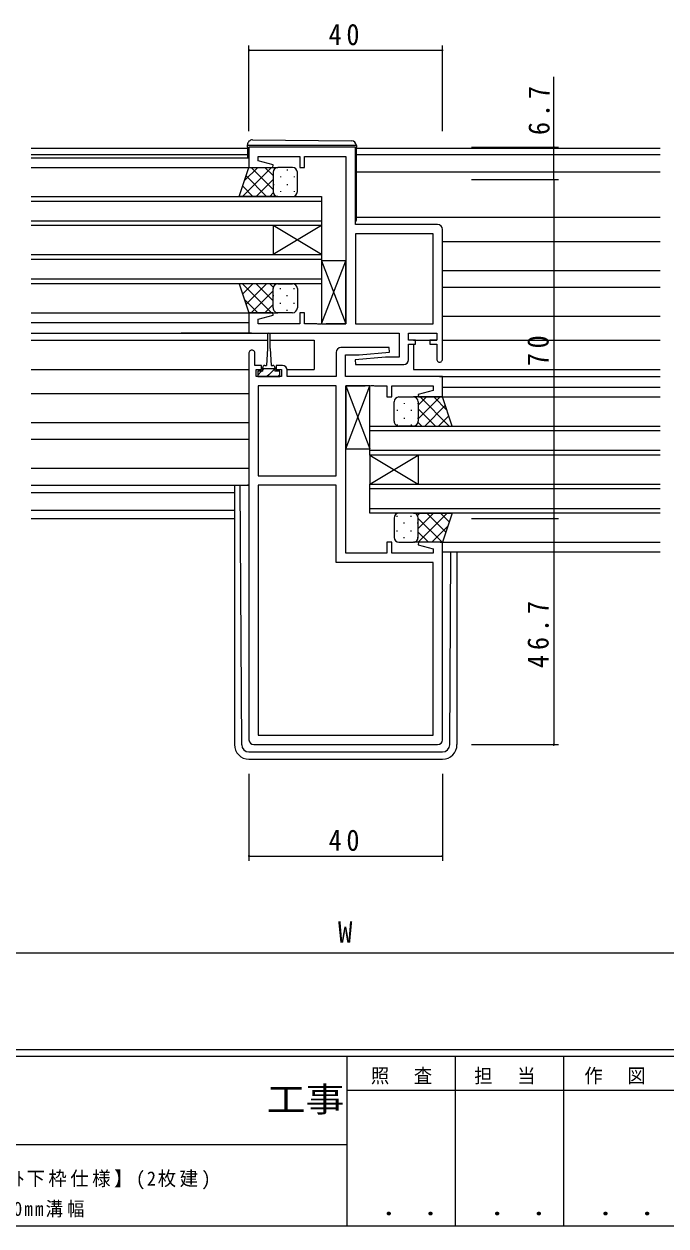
# Model space of a CAD drawing. Units: millimetres on the paper. Extents: x -420 to 373, y -297 to 267.
# Drawn here: x 30.8 to 163.5, y -297 to -48.8 of the extents above; entities that cross this region are included whole.
import ezdxf
from ezdxf.enums import TextEntityAlignment as Align

# ---------------------------------------------------------------- set-up
doc = ezdxf.new("R2010")
doc.units = ezdxf.units.MM
for name, color, linetype, lineweight in [('0-1_YKK_ZWAK', 7, 'Continuous', 9), ('0-3_YKK_11', 7, 'Continuous', 9), ('0-4_YKK_12', 2, 'Continuous', 9), ('0-5_YKK_13', 4, 'Continuous', 9), ('0-6_YKK_D', 6, 'Continuous', 9)]:
    doc.layers.add(name, color=color, linetype=linetype, lineweight=lineweight)
doc.layers.add('0-2_USER1', color=7, linetype='Continuous')
doc.styles.add('ＭＳ ゴシック', font='')
doc.styles.get('ＭＳ ゴシック').set_extended_font_data('MS Gothic')

msp = doc.modelspace()

# ---------------------------------------------------------------- linework, layer by layer
at = {"layer": '0-1_YKK_ZWAK'}
for p, q in [((352.3, -260.575), (-417.7, -260.575)), ((314.5, -261.975), (-417.7, -261.975)), ((97.5, -261.975), (97.5, -296.975)), ((119.9, -261.975), (119.9, -296.975)), ((142.3, -261.975), (142.3, -296.975)), ((165.684, -268.975), (97.5, -268.975)), ((-31.3, -280.175), (97.5, -280.175)), ((-417.7, -296.975), (314.5, -296.975))]:
    msp.add_line(p, q, dxfattribs=at)
at = {"layer": '0-3_YKK_11'}
for p, q in [((77.3, -74.178), (77.3, -78.378)), ((99.3, -74.178), (77.3, -74.178)), ((99.3, -90.178), (99.3, -74.178)), ((79.23, -76.108), (87.8, -76.108)), ((79.23, -77.025), (79.23, -76.108)), ((87.8, -76.108), (87.8, -78.378)), ((88.8, -76.108), (97.3, -76.108)), ((88.8, -78.378), (88.8, -76.108)), ((97.3, -76.108), (97.3, -110.648)), ((77.3, -78.378), (82.261, -78.378)), ((82.329, -77.855), (79.23, -77.025)), ((82.261, -78.378), (82.329, -77.855)), ((87.8, -78.378), (88.8, -78.378)), ((116.3, -90.178), (99.3, -90.178)), ((117.3, -117.978), (117.3, -91.178)), ((99.3, -92.108), (99.3, -110.648)), ((115.37, -92.108), (99.3, -92.108)), ((99.3, -92.108), (99.3, -110.648)), ((115.37, -110.648), (115.37, -92.108)), ((77.3, -108.378), (77.3, -112.578)), ((82.261, -108.378), (77.3, -108.378)), ((79.23, -109.731), (82.329, -108.9)), ((82.329, -108.9), (82.261, -108.378)), ((87.8, -108.378), (87.8, -110.648)), ((88.8, -108.378), (87.8, -108.378)), ((88.8, -110.648), (88.8, -108.378)), ((79.23, -110.648), (79.23, -109.731)), ((87.8, -110.648), (79.23, -110.648)), ((91.342, -110.648), (88.8, -110.648)), ((91.525, -110.768), (91.342, -110.648)), ((92.075, -110.768), (91.525, -110.768)), ((92.258, -110.648), (92.075, -110.768)), ((92.342, -110.648), (92.258, -110.648)), ((92.525, -110.768), (92.342, -110.648)), ((93.075, -110.768), (92.525, -110.768)), ((93.258, -110.648), (93.075, -110.768)), ((97.3, -110.648), (93.258, -110.648)), ((99.3, -110.648), (115.37, -110.648)), ((77.3, -112.578), (108.37, -112.578)), ((108.37, -112.578), (108.37, -117.578)), ((110.3, -112.578), (116.1, -112.578)), ((110.3, -114.078), (110.3, -112.578)), ((111.7, -114.078), (110.3, -114.078)), ((111.7, -114.878), (111.7, -114.078)), ((114.7, -114.078), (114.7, -114.878)), ((116.1, -114.078), (114.7, -114.078)), ((116.1, -112.578), (116.1, -114.078)), ((95.3, -116.578), (95.3, -121.578)), ((106.278, -115.578), (96.3, -115.578)), ((100.107, -117.078), (106.32, -116.534)), ((106.32, -116.534), (106.278, -115.578)), ((110.3, -114.878), (111.7, -114.878)), ((110.3, -118.078), (110.3, -114.878)), ((114.7, -114.878), (116.1, -114.878)), ((116.1, -114.878), (116.1, -117.978)), ((77.3, -116.678), (77.3, -196.578)), ((78.5, -119.278), (78.5, -116.678)), ((97.23, -117.078), (100.107, -117.078)), ((97.23, -121.578), (97.23, -117.078)), ((105.493, -117.578), (99.28, -118.121)), ((99.28, -118.121), (99.322, -119.078)), ((99.322, -119.078), (109.3, -119.078)), ((108.37, -117.578), (105.493, -117.578)), ((79.9, -119.278), (78.5, -119.278)), ((78.8, -120.078), (79.9, -120.078)), ((78.8, -121.578), (78.8, -120.078)), ((84, -121.578), (78.8, -121.578)), ((79.9, -120.078), (79.9, -119.278)), ((82.9, -119.278), (82.9, -120.078)), ((84.2, -119.278), (82.9, -119.278)), ((82.9, -120.078), (84, -120.078)), ((84, -120.078), (84, -121.578)), ((85.2, -121.578), (85.2, -120.278)), ((95.3, -121.578), (85.2, -121.578)), ((117.3, -121.578), (97.23, -121.578)), ((117.3, -125.778), (117.3, -121.578)), ((79.23, -123.508), (79.23, -142.048)), ((95.3, -123.508), (79.23, -123.508)), ((79.23, -123.508), (79.23, -142.048)), ((95.3, -142.048), (95.3, -123.508)), ((97.3, -123.508), (101.342, -123.508)), ((97.3, -158.048), (97.3, -123.508)), ((101.342, -123.508), (101.525, -123.388)), ((101.525, -123.388), (102.075, -123.388)), ((102.075, -123.388), (102.258, -123.508)), ((102.258, -123.508), (102.342, -123.508)), ((102.342, -123.508), (102.525, -123.388)), ((102.525, -123.388), (103.075, -123.388)), ((103.075, -123.388), (103.258, -123.508)), ((103.258, -123.508), (105.8, -123.508)), ((105.8, -123.508), (105.8, -125.778)), ((106.8, -123.508), (115.37, -123.508)), ((106.8, -125.778), (106.8, -123.508)), ((115.37, -123.508), (115.37, -124.425)), ((105.8, -125.778), (106.8, -125.778)), ((115.37, -124.425), (112.271, -125.255)), ((112.271, -125.255), (112.34, -125.778)), ((112.34, -125.778), (117.3, -125.778)), ((79.23, -142.048), (95.3, -142.048)), ((79.23, -143.978), (79.23, -195.648)), ((95.3, -143.978), (79.23, -143.978)), ((79.23, -143.978), (79.23, -195.648)), ((95.3, -159.978), (95.3, -143.978)), ((105.8, -155.778), (105.8, -158.048)), ((106.8, -155.778), (105.8, -155.778)), ((106.8, -158.048), (106.8, -155.778)), ((112.34, -155.778), (112.271, -156.3)), ((112.271, -156.3), (115.37, -157.131)), ((117.3, -155.778), (112.34, -155.778)), ((117.3, -196.578), (117.3, -155.778)), ((105.8, -158.048), (97.3, -158.048)), ((115.37, -158.048), (106.8, -158.048)), ((115.37, -157.131), (115.37, -158.048)), ((115.37, -159.978), (95.3, -159.978)), ((115.37, -195.648), (115.37, -159.978)), ((79.23, -195.648), (115.37, -195.648)), ((78.3, -197.578), (116.3, -197.578))]:
    msp.add_line(p, q, dxfattribs=at)
for centre, radius, start, end in [((116.3, -91.178), 1, 0, 89.99998), ((77.9, -116.678), 0.6, 359.99998, 180), ((96.3, -116.578), 1, 90, 179.99998), ((109.3, -118.078), 1, 270, 359.99998), ((116.7, -117.978), 0.6, 179.99998, 0), ((84.2, -120.278), 1, 0, 89.99998), ((78.3, -196.578), 1, 180, 269.99998), ((116.3, -196.578), 1, 270, 359.99998)]:
    msp.add_arc(centre, radius, start, end, dxfattribs=at)
at = {"layer": '0-4_YKK_12'}
for p, q in [((32.3, -74.378), (77, -74.378)), ((99.5, -74.378), (162.3, -74.378)), ((77, -75.778), (32.3, -75.778)), ((32.3, -76.377), (77.3, -76.378)), ((162.3, -75.778), (99.5, -75.778)), ((32.3, -78.378), (77.3, -78.378)), ((99.5, -79.278), (162.3, -79.278)), ((32.3, -84.378), (92.3, -84.378)), ((92.3, -84.378), (92.3, -90.378)), ((92.3, -85.378), (32.3, -85.378)), ((99.5, -88.678), (162.3, -88.678)), ((32.3, -89.378), (92.3, -89.378)), ((92.3, -90.378), (32.3, -90.378)), ((92.3, -96.378), (82.3, -90.378)), ((92.3, -90.378), (82.3, -96.378)), ((82.3, -90.378), (82.3, -96.378)), ((92.3, -90.378), (92.3, -96.378)), ((117.3, -93.678), (162.3, -93.678)), ((32.3, -96.378), (92.3, -96.378)), ((92.3, -96.378), (92.3, -102.378)), ((92.3, -97.378), (32.3, -97.378)), ((32.3, -101.378), (92.3, -101.378)), ((117.3, -99.631), (162.3, -99.631)), ((92.3, -102.378), (32.3, -102.378)), ((117.3, -103.124), (162.3, -103.124)), ((32.3, -108.377), (77.8, -108.378)), ((117.3, -109.078), (162.3, -109.078)), ((32.3, -110.377), (77.3, -110.377)), ((32.3, -112.578), (77.8, -112.578)), ((32.3, -112.578), (51.801, -112.578)), ((32.3, -114.078), (81.15, -114.078)), ((77.8, -112.578), (63.3, -112.578)), ((81.65, -114.078), (90.8, -114.078)), ((90.8, -114.078), (90.8, -120.078)), ((111.3, -114.078), (116.1, -114.078)), ((117.3, -114.078), (162.3, -114.078)), ((111.3, -114.878), (111.3, -120.078)), ((32.3, -120.078), (77.3, -120.078)), ((85.18, -120.078), (90.8, -120.078)), ((111.3, -120.078), (162.3, -120.078)), ((116.7, -121.578), (116.8, -121.578)), ((116.8, -121.578), (162.3, -121.578)), ((117.3, -123.778), (162.3, -123.778)), ((32.3, -125.078), (77.3, -125.078)), ((117.055, -125.778), (162.3, -125.778)), ((32.3, -131.031), (77.3, -131.031)), ((102.3, -137.778), (102.3, -131.778)), ((102.3, -131.778), (162.3, -131.778)), ((162.3, -132.778), (102.3, -132.778)), ((32.3, -134.524), (77.3, -134.524)), ((102.3, -136.778), (162.3, -136.778)), ((102.3, -143.778), (112.3, -137.778)), ((102.3, -137.778), (112.3, -143.778)), ((102.3, -137.778), (102.3, -143.778)), ((162.3, -137.778), (102.3, -137.778)), ((112.3, -137.778), (112.3, -143.778)), ((32.3, -140.478), (77.3, -140.478)), ((102.3, -149.778), (102.3, -143.778)), ((102.3, -143.778), (162.3, -143.778)), ((32.3, -145.478), (74.3, -145.478)), ((162.3, -144.778), (102.3, -144.778)), ((102.3, -148.778), (162.3, -148.778)), ((74.3, -149.248), (32.3, -149.248)), ((32.3, -150.878), (74.3, -150.878)), ((162.3, -149.778), (102.3, -149.778)), ((116.8, -155.778), (162.3, -155.778)), ((117.3, -157.778), (162.3, -157.778))]:
    msp.add_line(p, q, dxfattribs=at)
at = {"layer": '0-5_YKK_13'}
for p, q in [((77, -74.178), (77, -73.878)), ((77, -74.178), (77, -76.378)), ((78.009, -72.69), (98.509, -72.869)), ((99.5, -73.878), (99.004, -73.878)), ((99.5, -73.869), (99.5, -73.878)), ((99.5, -73.878), (99.5, -74.178)), ((99.5, -89.178), (99.5, -74.178)), ((75.3, -84.378), (77.3, -78.378)), ((81.932, -78.378), (75.932, -84.378)), ((79.103, -78.378), (76.398, -81.083)), ((77.3, -78.378), (83.3, -78.378)), ((82.3, -82.898), (77.78, -78.378)), ((82.3, -80.07), (80.608, -78.378)), ((82.3, -79.378), (82.3, -83.378)), ((82.3, -79.378), (82.3, -83.378)), ((82.39, -78.963), (82.39, -78.998)), ((86.3, -78.378), (83.3, -78.378)), ((85.22, -78.798), (85.22, -78.998)), ((87.3, -83.378), (87.3, -79.378)), ((80.951, -84.378), (76.713, -80.139)), ((82.3, -80.838), (78.76, -84.378)), ((82.39, -81.828), (82.39, -82.028)), ((83.805, -80.213), (83.805, -80.413)), ((85.22, -81.828), (85.22, -82.028)), ((86.635, -80.213), (86.635, -80.413)), ((83.3, -84.378), (75.3, -84.378)), ((78.123, -84.378), (76.006, -82.261)), ((82.333, -83.633), (81.589, -84.378)), ((83.3, -84.378), (86.3, -84.378)), ((83.805, -83.243), (83.805, -83.443)), ((86.635, -83.243), (86.635, -83.443)), ((92.3, -97.648), (97.3, -110.648)), ((92.3, -110.648), (97.3, -97.648)), ((92.3, -97.648), (92.3, -110.648)), ((97.3, -97.648), (92.3, -97.648)), ((97.3, -110.648), (97.3, -97.648)), ((75.3, -102.378), (77.3, -108.378)), ((83.3, -102.378), (75.3, -102.378)), ((81.932, -108.378), (75.932, -102.378)), ((78.123, -102.378), (76.006, -104.495)), ((80.951, -102.378), (76.713, -106.616)), ((82.3, -103.858), (77.78, -108.378)), ((82.3, -105.918), (78.76, -102.378)), ((82.333, -103.122), (81.589, -102.378)), ((82.3, -107.378), (82.3, -103.378)), ((82.3, -107.378), (82.3, -103.378)), ((83.3, -102.378), (86.3, -102.378)), ((83.805, -103.513), (83.805, -103.313)), ((86.635, -103.513), (86.635, -103.313)), ((87.3, -103.378), (87.3, -107.378)), ((79.103, -108.378), (76.398, -105.673)), ((82.3, -106.686), (80.608, -108.378)), ((82.39, -104.928), (82.39, -104.728)), ((83.805, -106.543), (83.805, -106.343)), ((85.22, -104.928), (85.22, -104.728)), ((86.635, -106.543), (86.635, -106.343)), ((77.3, -108.378), (83.3, -108.378)), ((82.39, -107.792), (82.39, -107.758)), ((86.3, -108.378), (83.3, -108.378)), ((85.22, -107.958), (85.22, -107.758)), ((92.3, -110.648), (97.3, -110.648)), ((81.15, -112.828), (81.15, -115.778)), ((81.65, -115.778), (81.65, -112.828)), ((81.15, -115.778), (80.9, -119.278)), ((81.65, -115.778), (81.9, -119.278)), ((79.1, -120.478), (79.1, -121.578)), ((80.15, -120.478), (79.1, -120.478)), ((79.876, -120.478), (79.1, -121.254)), ((79.1, -121.578), (83.7, -121.578)), ((80.15, -120.478), (80.15, -119.678)), ((82.65, -119.978), (80.15, -119.978)), ((80.376, -119.978), (80.15, -120.204)), ((80.55, -119.278), (80.9, -119.278)), ((81.4, -121.199), (81.021, -121.578)), ((82.621, -119.978), (81.4, -121.199)), ((81.9, -119.278), (82.25, -119.278)), ((82.65, -119.678), (82.65, -120.478)), ((83.7, -120.478), (82.65, -120.478)), ((83.7, -121.144), (83.266, -121.578)), ((83.7, -121.578), (83.7, -120.478)), ((97.3, -123.508), (102.3, -136.508)), ((97.3, -136.508), (102.3, -123.508)), ((97.3, -123.508), (97.3, -136.508)), ((102.3, -123.508), (97.3, -123.508)), ((102.3, -136.508), (102.3, -123.508)), ((108.3, -125.778), (111.3, -125.778)), ((117.3, -125.778), (111.3, -125.778)), ((112.3, -130.298), (116.82, -125.778)), ((112.3, -127.47), (113.992, -125.778)), ((112.668, -125.778), (118.668, -131.778)), ((115.497, -125.778), (118.202, -128.483)), ((119.3, -131.778), (117.3, -125.778)), ((107.3, -130.778), (107.3, -126.778)), ((107.965, -128.443), (107.965, -128.643)), ((109.38, -127.028), (109.38, -127.228)), ((110.795, -128.443), (110.795, -128.643)), ((112.21, -127.028), (112.21, -127.228)), ((112.3, -126.778), (112.3, -130.778)), ((112.3, -126.778), (112.3, -130.778)), ((112.3, -128.238), (115.84, -131.778)), ((113.649, -131.778), (117.887, -127.539)), ((107.965, -131.473), (107.965, -131.673)), ((109.38, -130.058), (109.38, -130.258)), ((110.795, -131.473), (110.795, -131.673)), ((112.21, -130.058), (112.21, -130.258)), ((112.267, -131.033), (113.011, -131.778)), ((116.477, -131.778), (118.594, -129.661)), ((111.3, -131.778), (108.3, -131.778)), ((111.3, -131.778), (119.3, -131.778)), ((97.3, -136.508), (102.3, -136.508)), ((32.3, -143.978), (77.3, -143.978)), ((74.3, -143.978), (74.3, -197.575)), ((75.793, -197.583), (75.509, -143.978)), ((77.3, -143.978), (77, -143.978)), ((107.3, -150.778), (107.3, -154.778)), ((107.965, -150.513), (107.965, -150.313)), ((111.3, -149.778), (108.3, -149.778)), ((110.795, -150.513), (110.795, -150.313)), ((111.3, -149.778), (119.3, -149.778)), ((112.145, -150.244), (112.611, -149.778)), ((112.268, -155.778), (118.268, -149.778)), ((112.3, -152.918), (115.44, -149.778)), ((112.3, -154.778), (112.3, -150.778)), ((112.3, -154.778), (112.3, -150.778)), ((112.3, -150.858), (117.22, -155.778)), ((114.049, -149.778), (117.987, -153.716)), ((116.877, -149.778), (118.694, -151.595)), ((119.3, -149.778), (117.3, -155.778)), ((107.965, -153.543), (107.965, -153.343)), ((109.38, -151.928), (109.38, -151.728)), ((110.795, -153.543), (110.795, -153.343)), ((112.21, -151.928), (112.21, -151.728)), ((112.3, -153.686), (114.392, -155.778)), ((115.097, -155.778), (118.402, -152.473)), ((108.3, -155.778), (111.3, -155.778)), ((109.38, -154.958), (109.38, -154.758)), ((117.3, -155.778), (111.3, -155.778)), ((111.535, -155.75), (111.563, -155.778)), ((112.21, -154.958), (112.21, -154.758)), ((118.807, -197.583), (119.024, -157.778)), ((120.3, -157.778), (120.3, -197.575)), ((77.293, -199.075), (117.307, -199.075)), ((77.3, -200.575), (117.3, -200.575))]:
    msp.add_line(p, q, dxfattribs=at)
msp.add_lwpolyline([(99.004, -73.878), (77.504, -73.878), (77, -73.878), (77, -73.69)], dxfattribs=at)
for centre, radius, start, end in [((78, -73.69), 1, 89.49998, 180), ((98.5, -73.869), 1, 0, 89.49998), ((83.3, -79.378), 1, 90.00009, 180.00009), ((83.3, -79.378), 1, 90.00009, 180.00009), ((86.3, -79.378), 1, 0.00009, 90.00009), ((83.3, -83.378), 1, 180.00009, 270.00009), ((83.3, -83.378), 1, 180.00009, 270.00009), ((86.3, -83.378), 1, 270.00009, 0.00009), ((99, -89.178), 0.5, 306.86983, 0), ((83.3, -103.378), 1, 89.99989, 179.99989), ((83.3, -103.378), 1, 89.99989, 179.99989), ((86.3, -103.378), 1, 359.99989, 89.99989), ((83.3, -107.378), 1, 179.99989, 269.99989), ((83.3, -107.378), 1, 179.99989, 269.99989), ((86.3, -107.378), 1, 269.99989, 359.99989), ((81.4, -112.828), 0.25, 0, 180), ((80.55, -119.678), 0.4, 90, 180), ((82.25, -119.678), 0.4, 0, 90), ((108.3, -126.778), 1, 89.99989, 179.99989), ((111.3, -126.778), 1, 359.99989, 89.99989), ((111.3, -126.778), 1, 359.99989, 89.99989), ((108.3, -130.778), 1, 179.99989, 269.99989), ((111.3, -130.778), 1, 269.99989, 359.99989), ((111.3, -130.778), 1, 269.99989, 359.99989), ((108.3, -150.778), 1, 90.00009, 180.00009), ((111.3, -150.778), 1, 0.00009, 90.00009), ((111.3, -150.778), 1, 0.00009, 90.00009), ((108.3, -154.778), 1, 180.00009, 270.00009), ((111.3, -154.778), 1, 270.00009, 0.00009), ((111.3, -154.778), 1, 270.00009, 0.00009), ((77.3, -197.575), 3, 180, 270), ((77.293, -197.575), 1.5, 180.27722, 270), ((117.3, -197.575), 3, 270, 0), ((117.307, -197.575), 1.5, 270, 359.72276)]:
    msp.add_arc(centre, radius, start, end, dxfattribs=at)
at = {"layer": '0-6_YKK_D'}
for p, q in [((77.3, -70.878), (77.3, -53.178)), ((77.3, -54.178), (117.3, -54.178)), ((117.3, -70.878), (117.3, -53.178)), ((140.301, -74.178), (140.301, -59.678)), ((123.301, -74.178), (141.301, -74.178)), ((140.301, -80.878), (140.301, -74.178)), ((123.301, -80.878), (141.301, -80.878)), ((123.301, -80.878), (141.301, -80.878)), ((140.301, -80.878), (140.301, -150.878)), ((123.301, -150.878), (141.301, -150.878)), ((140.301, -150.878), (140.301, -197.578)), ((123.3, -197.578), (141.301, -197.578)), ((77.3, -203.575), (77.3, -221.575)), ((117.3, -203.575), (117.3, -221.575)), ((77.3, -220.575), (117.3, -220.575)), ((-65.7, -240.575), (260.3, -240.575))]:
    msp.add_line(p, q, dxfattribs=at)
for centre, start, end in [((77.3, -54.178), 0, 180), ((77.3, -54.178), 180, 0), ((117.3, -54.178), 0, 180), ((117.3, -54.178), 180, 0), ((140.301, -74.178), 90, 270), ((140.301, -74.178), 270, 90), ((140.301, -80.878), 90, 270), ((140.301, -80.878), 90, 270), ((140.301, -80.878), 270, 90), ((140.301, -80.878), 270, 90), ((140.301, -150.878), 90, 270), ((140.301, -150.878), 90, 270), ((140.301, -150.878), 270, 90), ((140.301, -150.878), 270, 90), ((140.301, -197.578), 90, 270), ((140.301, -197.578), 270, 90), ((77.3, -220.575), 0, 180), ((77.3, -220.575), 180, 0), ((117.3, -220.575), 0, 180), ((117.3, -220.575), 180, 0)]:
    msp.add_arc(centre, 0.106, start, end, dxfattribs=at)

# ---------------------------------------------------------------- texts
at = {"layer": '0-1_YKK_ZWAK', "color": 2, "style": 'ＭＳ ゴシック', "width": 1.15}
msp.add_text('工事', height=5.132, dxfattribs=at).set_placement((80.931, -274.932), align=Align.BOTTOM_LEFT)
at = {"layer": '0-1_YKK_ZWAK', "color": 3, "style": 'ＭＳ ゴシック', "width": 1.15}
for p in [(101.955, -295.921), (124.355, -295.921), (146.755, -295.921)]:
    msp.add_text(' ． ．', height=3.666, dxfattribs=at).set_placement(p, align=Align.BOTTOM_LEFT)
at = {"layer": '0-1_YKK_ZWAK', "char_height": 2.933, "attachment_point": 7, "style": 'ＭＳ ゴシック'}
for s, insert in [('\\T1.17;\\W0.95;照\\~\\~査', (102.489, -267.756)), ('\\T1.17;\\W0.95;担\\~\\~当', (123.855, -267.756)), ('\\T1.17;\\W0.95;作\\~\\~図', (146.62, -267.737))]:
    msp.add_mtext(s, dxfattribs=dict(at, insert=insert))
at = {"layer": '0-2_USER1', "char_height": 2.933, "attachment_point": 7, "style": 'ＭＳ ゴシック'}
for s, insert in [('\\T1.19;\\W0.95;EXIMA31\\~T-2\\~引違い窓【ﾌﾗｯﾄ下枠仕様】(2枚建)', (-27.403, -289.424)), ('\\T1.23;\\W0.9;RC枠\\~Dﾀｲﾌﾟ/30mm溝幅', (2.097, -295.6))]:
    msp.add_mtext(s, dxfattribs=dict(at, insert=insert))
at = {"layer": '0-6_YKK_D', "color": 3, "style": 'ＭＳ ゴシック'}
msp.add_text('W', height=4.399, dxfattribs=at).set_placement((95.7, -239.775), align=Align.BOTTOM_LEFT)
at = {"layer": '0-6_YKK_D', "color": 3, "char_height": 4.399, "attachment_point": 7, "style": 'ＭＳ ゴシック'}
for insert in [(93.78, -53.178), (93.78, -219.575)]:
    msp.add_mtext('\\T1.36;\\W0.9;40', dxfattribs=dict(at, insert=insert))
at = {"layer": '0-6_YKK_D', "color": 3, "char_height": 4.399, "attachment_point": 7, "rotation": 90, "style": 'ＭＳ ゴシック'}
for s, insert in [('\\T1.38;\\W0.9;6.7', (139.501, -71.678)), ('\\T1.36;\\W0.9;70', (139.301, -119.398)), ('\\T1.38;\\W0.9;46.7', (139.301, -181.748))]:
    msp.add_mtext(s, dxfattribs=dict(at, insert=insert))

doc.saveas('drawing.dxf')
